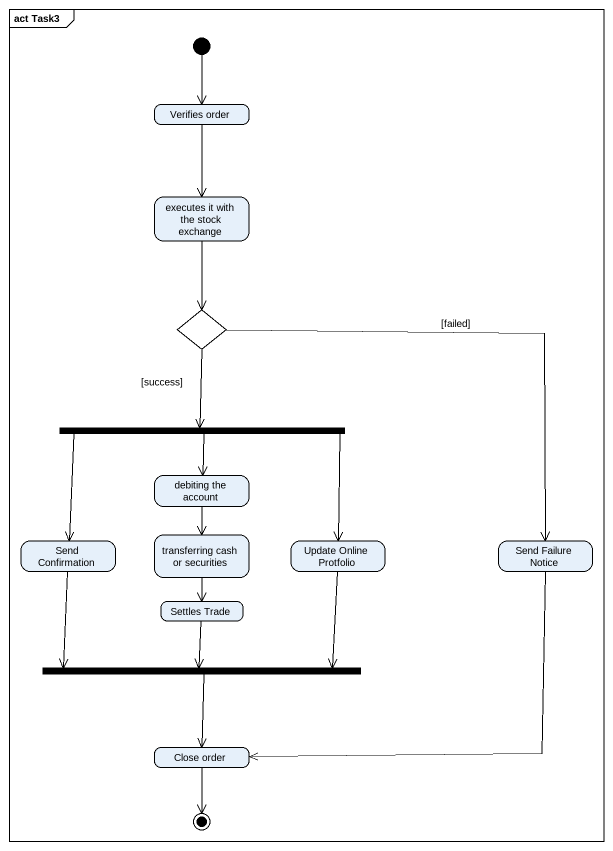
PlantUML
@startuml
mainframe act Task3
hide empty description
state "Verifies order" as Verifies_order
state "executes it with the stock exchange" as executes_it_with_the_stock
state choice1 <<choice>>
state fork1 <<fork>>
state "debiting the account" as debiting_the_account
state "Send Confirmation" as Send_Confirmation
state "transferring cash or securities" as transferring_cash_or
state "Update Online Protfolio" as Update_Online_Protfolio
state "Send Failure Notice" as Send_Failure_Notice
state "Settles Trade" as Settles_Trade
state fork2 <<join>>
state "Close order" as Close_order
[*] --> Verifies_order
Verifies_order --> executes_it_with_the_stock
executes_it_with_the_stock --> choice1
choice1 --> fork1 : [success]
choice1 --> Send_Failure_Notice : [failed]
fork1 --> debiting_the_account
fork1 --> Send_Confirmation
fork1 --> Update_Online_Protfolio
debiting_the_account --> transferring_cash_or
Send_Confirmation --> fork2
transferring_cash_or --> Settles_Trade
Update_Online_Protfolio --> fork2
Send_Failure_Notice -left-> Close_order
Settles_Trade --> fork2
fork2 --> Close_order
Close_order --> [*]
@enduml
